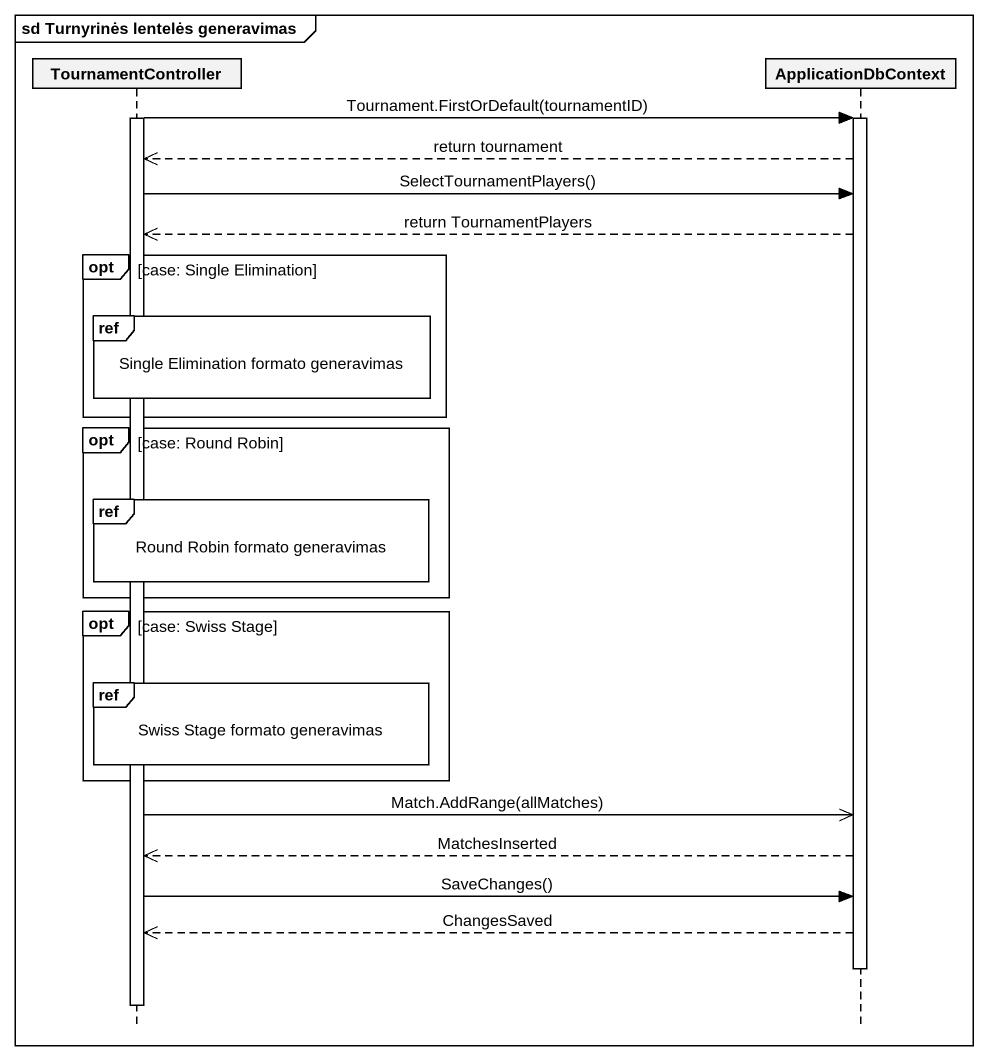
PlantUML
@startuml
mainframe sd Turnyrinės lentelės generavimas
hide footbox
participant TournamentController
participant ApplicationDbContext

activate TournamentController
TournamentController -> ApplicationDbContext : Tournament.FirstOrDefault(tournamentID)
activate ApplicationDbContext
ApplicationDbContext -->> TournamentController : return tournament
TournamentController -> ApplicationDbContext : SelectTournamentPlayers()
ApplicationDbContext -->> TournamentController : return TournamentPlayers
opt case: Single Elimination
  ref over TournamentController : Single Elimination formato generavimas
end
opt case: Round Robin
  ref over TournamentController : Round Robin formato generavimas
end
opt case: Swiss Stage
  ref over TournamentController : Swiss Stage formato generavimas
end
TournamentController ->> ApplicationDbContext : Match.AddRange(allMatches)
ApplicationDbContext -->> TournamentController : MatchesInserted
TournamentController -> ApplicationDbContext : SaveChanges()
ApplicationDbContext -->> TournamentController : ChangesSaved
deactivate ApplicationDbContext
deactivate TournamentController
@enduml
